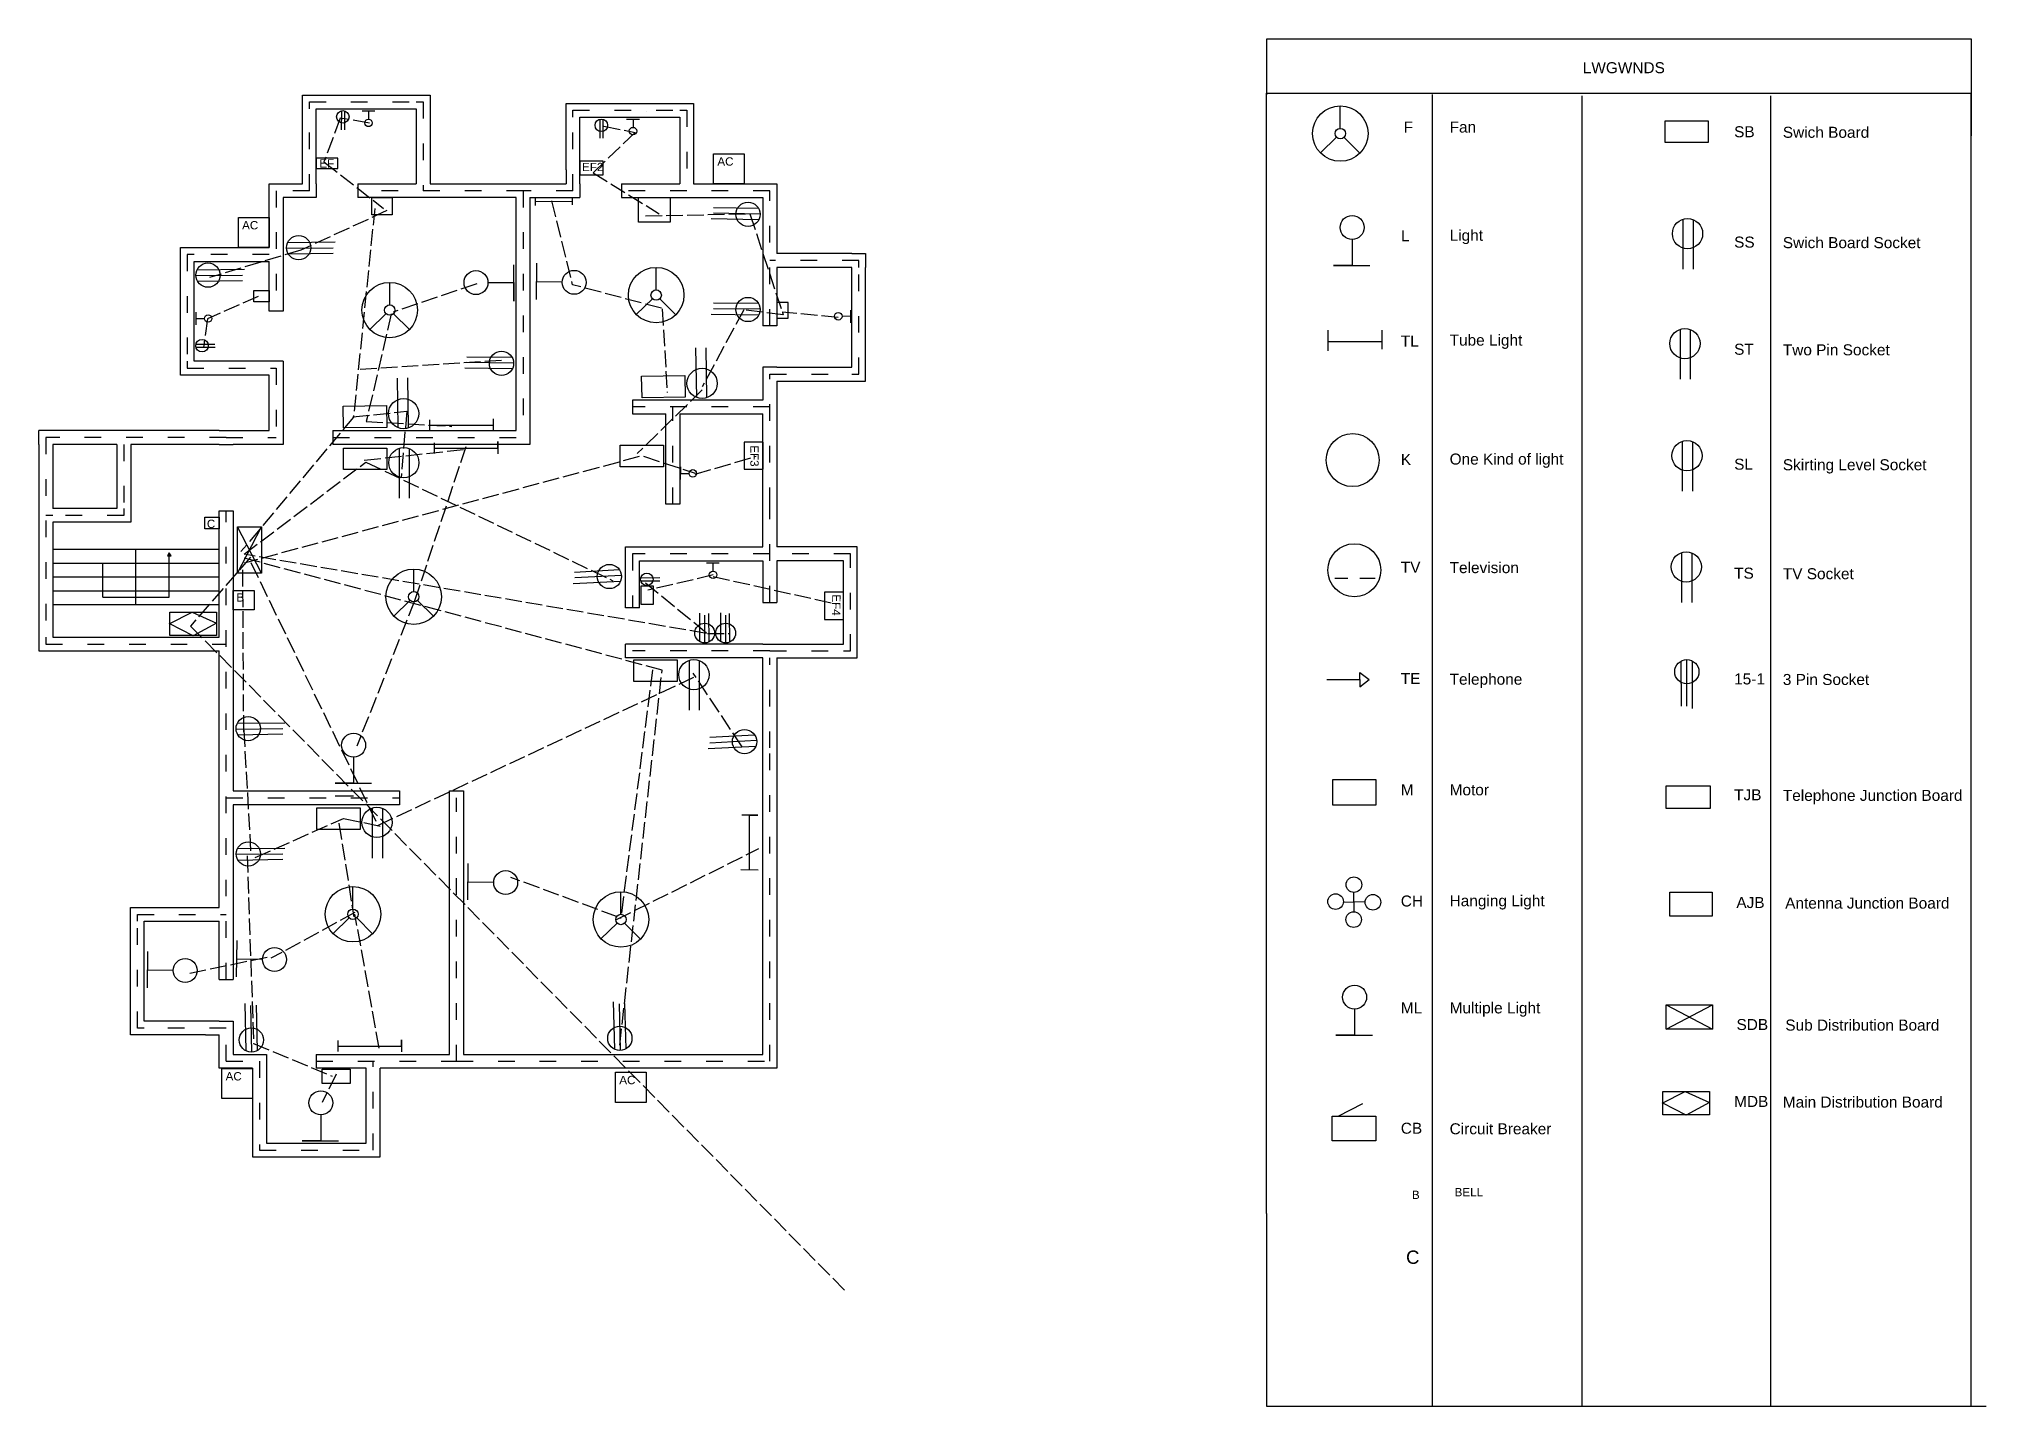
# Model space of a CAD drawing. Header units: inches. Extents: x 1092 to 2496, y -29 to 957.
import ezdxf

# ---------------------------------------------------------------- set-up
doc = ezdxf.new("R2010")
doc.units = ezdxf.units.IN
doc.header["$MEASUREMENT"] = 0
doc.linetypes.add('ACAD_ISO02W100', pattern=[15, 12, -3])
doc.linetypes.add('ACAD_ISO03W100', pattern=[30, 12, -18])
doc.layers.add('dot', color=7, linetype='ACAD_ISO03W100')
doc.layers.add('Layer1', color=160, linetype='Continuous')
doc.styles.get("Standard").update_dxf_attribs({"font": 'arial.ttf'})

msp = doc.modelspace()

# ---------------------------------------------------------------- linework, layer by layer
for p, q in [((1977.6, 916.7), (1977.6, 957)), ((1977.6, 957), (2485.3, 957)), ((2485.3, 957), (2485.3, 887.1)), ((1282.3, 852.5), (1282.3, 916.5)), ((1282.3, 916.5), (1374.3, 916.5)), ((1374.3, 916.5), (1374.3, 852.5)), ((1977.2, 917.9), (2485.1, 917.9)), ((1977.2, 109.6), (1977.2, 917.9)), ((2096.8, 916.9), (2096.8, 109.6)), ((2204.5, 915.9), (2204.5, 109.6)), ((2340.7, 915.9), (2340.7, 109.6)), ((2485.1, 917.9), (2485.1, 109.6)), ((1292.3, 852.5), (1292.3, 906.5)), ((1292.3, 906.5), (1364.3, 906.5)), ((1310.4, 905.1), (1310.3, 891.4)), ((1312.6, 905.1), (1312.5, 891.5)), ((1325.3, 905.1), (1334.5, 905.1)), ((1329.9, 905.1), (1329.9, 899.2)), ((1364.3, 906.5), (1364.3, 852.5)), ((1472.3, 862.5), (1472.3, 910.5)), ((1472.3, 910.5), (1564.3, 910.5)), ((1482.3, 852.5), (1482.3, 900.5)), ((1482.3, 900.5), (1554.3, 900.5)), ((1496.7, 899), (1496.6, 885.3)), ((1498.9, 899), (1498.8, 885.4)), ((1516, 899.2), (1525.2, 899.1)), ((1520.6, 899.2), (1520.6, 893.2)), ((1530.2, 904.8), (1530.2, 904.8)), ((1554.3, 900.5), (1554.3, 852.5)), ((1564.3, 910.5), (1564.3, 852.5)), ((2030.5, 892.4), (2030.5, 908.7)), ((2027.8, 886), (2016.1, 874.7)), ((2033.1, 886), (2044.6, 874.5)), ((1268.3, 842.5), (1268.3, 760.5)), ((1292.3, 842.5), (1268.3, 842.5)), ((1436.3, 842.5), (1322.3, 842.5)), ((1436.3, 674.5), (1436.3, 842.5)), ((1450, 842.5), (1450.1, 836.8)), ((1476.7, 842.5), (1476.8, 837.4)), ((1450.1, 839.6), (1476.7, 840)), ((1612.1, 830.6), (1578.6, 831.2)), ((1611.2, 834.7), (1578.7, 835.1)), ((1611.2, 826.5), (1577, 827.1)), ((2277.4, 826.6), (2277.4, 790.8)), ((2284.8, 826.5), (2284.8, 790.8)), ((1271, 806), (1304.5, 806.3)), ((1271.8, 810.2), (1306, 810.5)), ((1272.1, 801.9), (1304.5, 802.4)), ((1678.3, 802.1), (1624.3, 802.1)), ((2039, 812.3), (2039, 793.6)), ((1205.6, 786.3), (1239.1, 786.6)), ((1206.4, 790.5), (1240.6, 790.8)), ((1434.7, 767.8), (1434.7, 794)), ((1451, 795.2), (1450.7, 768.9)), ((1537.3, 775.9), (1537.3, 792.2)), ((1678.3, 792.1), (1624.3, 792.1)), ((1678.3, 720.1), (1678.3, 792.1)), ((1688.3, 720.1), (1688.3, 792.1)), ((2039, 793.6), (2025.5, 793.6)), ((2025.5, 793.6), (2051.8, 793.6)), ((1206.7, 782.2), (1239.2, 782.7)), ((1345.2, 765.2), (1345.2, 781.4)), ((1416, 781.2), (1434.7, 781.2)), ((1434.7, 781.2), (1434.7, 767.8)), ((1469.6, 781.5), (1450.9, 781.7)), ((1205.6, 750.8), (1205.7, 759.9)), ((1342.5, 758.8), (1330.9, 747.4)), ((1347.9, 758.7), (1359.4, 747.3)), ((1534.6, 769.6), (1522.9, 758.2)), ((1539.9, 769.5), (1551.4, 758)), ((1611.3, 757.8), (1577, 758.2)), ((1612.2, 762), (1578.6, 762.3)), ((1611.2, 766.1), (1578.7, 766.3)), ((1677.4, 761.4), (1677.3, 752.3)), ((1205.6, 755.4), (1211.6, 755.3)), ((1677.3, 756.8), (1671.4, 756.9)), ((2275.5, 747.4), (2275.5, 711.6)), ((2282.8, 747.2), (2282.8, 711.6)), ((1205.5, 736.8), (1219.1, 736.8)), ((1205.5, 734.6), (1205.5, 734.6)), ((1205.5, 734.6), (1219.3, 734.6)), ((1566.6, 698.4), (1566, 734.1)), ((1573.9, 698.4), (1573.3, 734.2)), ((1268.3, 724.5), (1268.3, 674.5)), ((1433.6, 719), (1399.3, 719.4)), ((1433.4, 727.3), (1400.9, 727.4)), ((1434.4, 723.2), (1400.9, 723.5)), ((1624.3, 720.1), (1678.3, 720.1)), ((1351.4, 676.7), (1350.9, 712.3)), ((1358.7, 676.7), (1358.2, 712.5)), ((1624.3, 710.1), (1678.3, 710.1)), ((1222.3, 674.5), (1258.3, 674.5)), ((1304.3, 674.5), (1436.3, 674.5)), ((1373.9, 682.3), (1374, 674.5)), ((1373.9, 678.4), (1419.9, 678.4)), ((1419.9, 683), (1419.9, 674.2)), ((1614.3, 590.5), (1614.3, 686.5)), ((1352, 661.5), (1352, 625.6)), ((1359.3, 661.3), (1359.3, 625.6)), ((1377.2, 665.7), (1377.3, 657.9)), ((1377.3, 661.8), (1423.2, 661.8)), ((1423.2, 661.8), (1423.2, 666.5)), ((1423.2, 666.5), (1423.2, 657.7)), ((2277, 666.5), (2277, 630.7)), ((2284.3, 666.3), (2284.3, 630.7)), ((1554.9, 639.1), (1555, 648.2)), ((1555, 643.6), (1560.9, 643.6)), ((1235.4, 571.7), (1252.9, 605.1)), ((1252.9, 571.7), (1235.4, 605.1)), ((1252.9, 605.1), (1252.9, 571.7)), ((1515.3, 590.5), (1614.3, 590.5)), ((1515.3, 546.5), (1515.3, 590.5)), ((1102.3, 588.9), (1222.3, 588.9)), ((1102.3, 578.9), (1222.3, 578.9)), ((1573.6, 579.1), (1582.7, 579.1)), ((1578.1, 579.1), (1578.2, 573.1)), ((1672.3, 580.5), (1624.3, 580.5)), ((1672.3, 520.5), (1672.3, 580.5)), ((2276.5, 586.3), (2276.5, 550.5)), ((2283.9, 586.2), (2283.9, 550.5)), ((1102.3, 568.9), (1222.3, 568.9)), ((1252.9, 571.7), (1252.9, 571.7)), ((1252.9, 571.7), (1252.9, 571.7)), ((1362.5, 558.4), (1362.5, 574.6)), ((1511.6, 565.7), (1477.4, 564)), ((1510.9, 574), (1478.5, 572.1)), ((1512.2, 569.9), (1478.7, 568.2)), ((1526.2, 568.3), (1539.9, 568.4)), ((1526.2, 566.1), (1526.2, 566.1)), ((1526.2, 566.1), (1540, 566.1)), ((2026.6, 568.1), (2036, 568.1)), ((2044.6, 568.1), (2055.5, 568.1)), ((1102.3, 558.9), (1222.3, 558.9)), ((1102.3, 548.9), (1222.3, 548.9)), ((1359.8, 552), (1348.2, 540.6)), ((1365.2, 551.9), (1376.7, 540.5)), ((1614.3, 550.5), (1624.3, 550.5)), ((1186.3, 535), (1202.9, 543.5)), ((1203.4, 526.4), (1186.7, 535)), ((1202.9, 543.5), (1220.3, 535.5)), ((1220.3, 535.5), (1203.4, 526.4)), ((1525.3, 546.5), (1515.3, 546.5)), ((1568.8, 522.1), (1568.8, 542.8)), ((1572.3, 521.2), (1572.3, 541.4)), ((1575.4, 521.9), (1575.2, 542.5)), ((1583.9, 522.1), (1583.9, 542.9)), ((1587.4, 521.2), (1587.4, 541.4)), ((1590.4, 521.9), (1590.2, 542.5)), ((1515.3, 510.5), (1515.3, 520.5)), ((1614.3, 520.5), (1624.3, 520.5)), ((1624.3, 520.5), (1672.3, 520.5)), ((1614.3, 510.5), (1515.3, 510.5)), ((1561.1, 508.5), (1561.1, 472.7)), ((1568.4, 508.4), (1568.4, 472.7)), ((1614.3, 224.5), (1614.3, 510.5)), ((2275.9, 508.1), (2276.1, 475.6)), ((2280, 509.2), (2280, 475.6)), ((2284.2, 508.3), (2284.2, 474.1)), ((2020.7, 494.9), (2044.5, 494.9)), ((2044.5, 494.9), (2044.6, 500)), ((2044.5, 494.9), (2044.5, 489.7)), ((2044.5, 489.7), (2051.3, 494.9)), ((2044.6, 500), (2051.3, 494.9)), ((1235.4, 463.3), (1269.6, 463.7)), ((1234.6, 459.2), (1268.1, 459.5)), ((1235.7, 455.1), (1268.2, 455.6)), ((1608.3, 454.8), (1575.9, 453)), ((1609.6, 450.8), (1576.1, 449.1)), ((1319.2, 438.9), (1319.2, 420.2)), ((1609, 446.6), (1574.7, 444.8)), ((1232.3, 414.5), (1352.3, 414.5)), ((1319.2, 420.2), (1305.8, 420.2)), ((1305.8, 420.2), (1332, 420.2)), ((1319.2, 410.8), (1305.8, 410.8)), ((1352.3, 414.5), (1352.3, 404.5)), ((1388.3, 414.5), (1398.3, 414.5)), ((1398.3, 414.5), (1398.3, 224.5)), ((1352.3, 404.5), (1232.3, 404.5)), ((1232.3, 404.5), (1232.3, 278.5)), ((1332.6, 402), (1332.6, 366.1)), ((1340, 401.8), (1340, 366.1)), ((1610.7, 397), (1599.1, 397)), ((1604.6, 357.5), (1604.6, 397)), ((1604.6, 397), (1610.7, 397)), ((1234.6, 368.8), (1268.2, 369.1)), ((1235.4, 372.9), (1269.7, 373.3)), ((1235.7, 364.7), (1268.2, 365.2)), ((1401.6, 362.1), (1401.3, 335.9)), ((1610.8, 357.4), (1598.3, 357.6)), ((1318.7, 329.3), (1318.7, 345.6)), ((1420.2, 348.5), (1401.5, 348.7)), ((1511.9, 325.6), (1511.9, 341.8)), ((2040.1, 341.1), (2040.3, 327.2)), ((1158.3, 238.5), (1158.3, 330.5)), ((1158.3, 330.5), (1222.3, 330.5)), ((1316, 322.9), (1304.4, 311.6)), ((1321.4, 322.9), (1332.9, 311.4)), ((2032.5, 334.4), (2048.4, 334.7)), ((1168.3, 248.5), (1168.3, 320.5)), ((1168.3, 320.5), (1222.3, 320.5)), ((1509.2, 319.2), (1497.5, 307.9)), ((1514.5, 319.2), (1526, 307.7)), ((1170.6, 298.7), (1170.3, 272.5)), ((1234.9, 306.7), (1234.6, 280.4)), ((1189.1, 285.1), (1170.4, 285.3)), ((1253.5, 293), (1234.7, 293.2)), ((1241.8, 227), (1241, 261.2)), ((1245.9, 226.2), (1245.2, 259.8)), ((1250, 227.4), (1249.1, 259.9)), ((1507.4, 228.2), (1506.6, 262.4)), ((1511.6, 227.4), (1510.8, 261)), ((1515.6, 228.6), (1514.7, 261.1)), ((2040.8, 257.1), (2040.8, 238.4)), ((2265.3, 260.2), (2298.7, 242.6)), ((2265.3, 242.6), (2298.7, 260.2)), ((1222.3, 248.5), (1168.3, 248.5)), ((1232.3, 248.5), (1232.3, 224.5)), ((2298.7, 242.6), (2265.3, 242.6)), ((2265.3, 242.6), (2265.3, 242.6)), ((2265.3, 242.6), (2265.3, 242.6)), ((1212.3, 238.5), (1158.3, 238.5)), ((1307.8, 234.4), (1307.9, 226.6)), ((1307.8, 230.5), (1353.8, 230.5)), ((1353.8, 230.5), (1353.8, 235.1)), ((1353.8, 235.1), (1353.8, 226.4)), ((2040.8, 238.4), (2027.3, 238.4)), ((2027.3, 238.4), (2053.6, 238.4)), ((1232.3, 224.5), (1256.3, 224.5)), ((1292.3, 224.5), (1388.3, 224.5)), ((1398.3, 224.5), (1614.3, 224.5)), ((2262.6, 189.2), (2279.2, 197.6)), ((2279.2, 197.6), (2296.7, 189.7)), ((2029, 180), (2046.8, 189)), ((2279.7, 180.6), (2263, 189.2)), ((2296.7, 189.7), (2279.7, 180.6)), ((1295.5, 180.9), (1295.5, 162.2)), ((1295.5, 162.2), (1282.1, 162.2)), ((1282.1, 162.2), (1308.3, 162.2)), ((1977.2, 109.6), (1977.2, -29.2)), ((2096.8, 109.6), (2096.8, -29.2)), ((2204.5, 109.6), (2204.5, -29.2)), ((2340.7, 109.6), (2340.7, -29.2)), ((2485.1, 109.6), (2485.1, -29.2)), ((1977.2, -29.2), (2496, -29.2))]:
    msp.add_line(p, q)
at = {"color": 242, "linetype": 'ACAD_ISO02W100', "true_color": 0xcd2027}
for p, q in [((1309.6, 899.9), (1297.8, 868.3)), ((1330.6, 896.2), (1309.6, 899.9)), ((1522.2, 889.6), (1491.8, 860.4)), ((1499.6, 894.1), (1522.2, 889.6)), ((1297.8, 868.3), (1340.8, 834.7)), ((1491.8, 860.4), (1539.5, 830.9)), ((1461.9, 840.3), (1476.8, 779.7)), ((1407.9, 780.3), (1347.7, 759.9)), ((1541.1, 762.7), (1476.9, 779.7)), ((1250.3, 771.3), (1213.8, 755)), ((1346.3, 758.6), (1328.3, 681.1)), ((1541.7, 762.2), (1545.3, 701.9)), ((1668.5, 756), (1628.2, 759.9)), ((1213.8, 755), (1211, 734.1)), ((1328.3, 681.1), (1390.1, 677.5)), ((1326.9, 653.1), (1400.2, 661)), ((1400, 662.7), (1363.1, 551.7)), ((1528.1, 655.9), (1565.3, 643.7)), ((1565.3, 643), (1609.3, 655.9)), ((1578.5, 570.3), (1531.3, 559.3)), ((1578.5, 569.2), (1667.4, 549.4)), ((1363.1, 551.7), (1321.5, 446.9)), ((1534.7, 502), (1511.7, 322.6)), ((1308.6, 391.3), (1319.3, 323.6)), ((1508.3, 321.5), (1611.4, 373)), ((1509.4, 323.7), (1432.6, 352.2)), ((1320.1, 326.8), (1259.6, 293.8)), ((1337.7, 229), (1320.1, 325.7)), ((1201, 283.1), (1259.4, 295.2)), ((1306.5, 210.3), (1296.5, 189.8))]:
    msp.add_line(p, q, dxfattribs=at)
at = {"color": 85, "linetype": 'ACAD_ISO02W100', "true_color": 0x58ba48}
for p, q in [((1343.2, 833.1), (1281.1, 804.6)), ((1334.4, 834.6), (1319.1, 684.2)), ((1529.6, 829.4), (1604.8, 830.8)), ((1604.8, 830.8), (1628.9, 757.9)), ((1281.1, 804.6), (1215.3, 784.9)), ((1600.4, 761.5), (1570.5, 706)), ((1628.9, 757.9), (1600.4, 761.5)), ((1425.7, 725.1), (1323.4, 718.5)), ((1570.5, 703.9), (1523.7, 657.9)), ((1318.7, 684.3), (1357.5, 688.4)), ((1357.5, 688.4), (1353.4, 640.5)), ((1319.1, 684.2), (1238, 587.2)), ((1525.1, 655.7), (1240.2, 578.9)), ((1240.2, 585.2), (1328.1, 651.8)), ((1328.1, 651.8), (1506.1, 566.2)), ((1541.6, 501.7), (1238.9, 582.9)), ((1240, 457.1), (1239.3, 575.6)), ((1573.5, 528.2), (1240.2, 585.2)), ((1245.2, 579.2), (1336.7, 389.7)), ((1529.5, 564.7), (1574.2, 528.2)), ((1574.2, 528.2), (1590.3, 528.2)), ((1336.7, 389.7), (1564.5, 496.6)), ((1511, 231.1), (1541.6, 501.7)), ((1599.3, 446.4), (1564, 499.4)), ((1245.2, 371.4), (1240, 462.9)), ((1248.3, 366.4), (1311.9, 394.7)), ((1311.9, 394.7), (1340.2, 388.8)), ((1242.4, 367.6), (1247.1, 232.3)), ((1247.1, 232.3), (1303.7, 208.8))]:
    msp.add_line(p, q, dxfattribs=at)
at = {"color": 2, "linetype": 'ACAD_ISO02W100', "true_color": 0xf1eb1f}
for p, q in [((1244.8, 583.2), (1201.7, 533.5)), ((1201.7, 533.5), (1673.6, 53.9))]:
    msp.add_line(p, q, dxfattribs=at)
for points in [[(2264.6, 897.9), (2295.7, 897.9), (2295.7, 882.3), (2264.6, 882.3)], [(1292.3, 863.5), (1307.8, 863.5), (1307.8, 870.9), (1292.3, 870.9)], [(1578.7, 874.2), (1600.8, 874.2), (1600.8, 852.4), (1578.7, 852.4)], [(1482.3, 858.9), (1499.1, 858.9), (1499.1, 868.7), (1482.3, 868.7)], [(1332.4, 842.5), (1346.9, 842.5), (1346.9, 830.1), (1332.4, 830.1)], [(1524.6, 842.5), (1547.3, 842.5), (1547.3, 824.7), (1524.6, 824.7)], [(1236.2, 828.2), (1258.3, 828.2), (1258.3, 806.5), (1236.2, 806.5)], [(1258.3, 767.3), (1247.2, 767.3), (1247.2, 775.6), (1258.3, 775.6)], [(1624.3, 755.5), (1632.5, 755.5), (1632.5, 766.9), (1624.3, 766.9)], [(1558.3, 698.6), (1527.1, 698.1), (1526.8, 713.8), (1558, 714.2)], [(1343.1, 676.8), (1311.9, 676.4), (1311.7, 692), (1342.9, 692.5)], [(1312, 661.9), (1343.2, 661.9), (1343.2, 646.3), (1312, 646.3)], [(1511.4, 664), (1542.6, 664), (1542.6, 648.4), (1511.4, 648.4)], [(1614.4, 666.1), (1600.7, 666.1), (1600.7, 646.6), (1614.4, 646.6)], [(1222.3, 603.7), (1212, 603.7), (1212, 611.9), (1222.3, 611.9)], [(1235.4, 571.7), (1235.4, 605.1), (1252.9, 605.1), (1252.9, 571.7)], [(1186.3, 586.4), (1185.1, 584.2), (1187.6, 584.2)], [(1526.3, 549.3), (1535.3, 549.3), (1535.3, 562.3), (1526.3, 562.3)], [(1232.3, 559.2), (1247.5, 559.2), (1247.5, 545.1), (1232.3, 545.1)], [(1672.3, 557.8), (1658.6, 557.8), (1658.6, 538.2), (1672.3, 538.2)], [(1186.6, 543.5), (1220.3, 543.5), (1220.3, 526.7), (1186.6, 526.7)], [(1521.2, 509), (1552.4, 509), (1552.4, 493.4), (1521.2, 493.4)], [(2025.1, 422.7), (2056.1, 422.7), (2056.1, 404.3), (2025.1, 404.3)], [(2265.3, 418.3), (2297, 418.3), (2297, 401.8), (2265.3, 401.8)], [(1292.7, 402.4), (1323.9, 402.4), (1323.9, 386.8), (1292.7, 386.8)], [(2268, 341.6), (2298.5, 341.6), (2298.5, 324.3), (2268, 324.3)], [(2265.3, 260.2), (2298.7, 260.2), (2298.7, 242.6), (2265.3, 242.6)], [(1224.2, 214.3), (1246.3, 214.3), (1246.3, 192.6), (1224.2, 192.6)], [(1296.4, 213.8), (1316.7, 213.8), (1316.7, 203.6), (1296.4, 203.6)], [(1508, 211.7), (1530.1, 211.7), (1530.1, 189.9), (1508, 189.9)], [(2262.9, 197.6), (2296.7, 197.6), (2296.7, 180.8), (2262.9, 180.8)], [(2024.5, 180), (2056.2, 180), (2056.2, 162.1), (2024.5, 162.1)]]:
    msp.add_lwpolyline(points, close=True)
for points in [[(1472.3, 862.5), (1472.3, 852.5)], [(1258.3, 806.5), (1258.3, 852.5), (1282.3, 852.5)], [(1292.3, 852.5), (1292.3, 842.5)], [(1446.3, 842.5), (1446.3, 664.5), (1304.3, 664.5)], [(1322.3, 852.5), (1322.3, 842.5)], [(1322.3, 852.5), (1364.3, 852.5)], [(1374.3, 852.5), (1472.3, 852.5)], [(1446.3, 842.5), (1482.3, 842.5)], [(1482.3, 852.5), (1482.3, 842.5)], [(1512.3, 852.5), (1512.3, 842.5)], [(1512.3, 852.5), (1554.3, 852.5)], [(1512.3, 842.5), (1614.3, 842.5), (1614.3, 750.1)], [(1564.3, 852.5), (1619.3, 852.5), (1624.3, 852.5), (1624.3, 802.1)], [(1258.3, 714.5), (1194.3, 714.5), (1194.3, 806.5), (1258.3, 806.5)], [(1678.3, 802.1), (1688.3, 802.1), (1688.3, 792.1)], [(1258.3, 724.5), (1204.3, 724.5), (1204.3, 796.5), (1258.3, 796.5)], [(1258.3, 760.5), (1258.3, 796.5)], [(1624.3, 792.1), (1624.3, 750.1)], [(1268.3, 760.5), (1258.3, 760.5)], [(1624.3, 750.1), (1614.3, 750.1)], [(1268.3, 724.5), (1258.3, 724.5)], [(1614.3, 720.1), (1614.3, 696.5), (1520.3, 696.5), (1520.3, 686.5), (1544.3, 686.5)], [(1624.3, 720.1), (1614.3, 720.1)], [(1678.3, 710.1), (1688.3, 710.1), (1688.3, 720.1)], [(1258.3, 674.5), (1258.3, 714.5)], [(1624.3, 710.1), (1624.3, 590.5)], [(1222.3, 674.5), (1092.3, 674.5)], [(1092.3, 664.5), (1092.3, 674.5)], [(1268.3, 674.5), (1268.3, 664.5)], [(1304.3, 674.5), (1304.3, 664.5)], [(1554.3, 686.5), (1554.3, 621.5), (1544.3, 621.5), (1544.3, 686.5)], [(1554.3, 686.5), (1614.3, 686.5)], [(1092.3, 664.5), (1092.3, 515.5), (1222.3, 515.5)], [(1102.3, 664.5), (1102.3, 618.3)], [(1148.5, 664.5), (1102.3, 664.5)], [(1148.5, 664.5), (1148.5, 618.3)], [(1222.3, 664.5), (1158.5, 664.5)], [(1158.5, 664.5), (1158.5, 618.3)], [(1222.3, 664.5), (1232.3, 664.5)], [(1268.3, 664.5), (1232.3, 664.5)], [(1148.5, 618.3), (1102.3, 618.3)], [(1148.5, 608.3), (1102.3, 608.3)], [(1102.3, 608.3), (1102.3, 525.5), (1222.3, 525.5)], [(1222.3, 525.5), (1222.3, 616.5)], [(1222.3, 616.5), (1232.3, 616.5)], [(1232.3, 616.5), (1232.3, 414.5)], [(1624.3, 510.5), (1682.3, 510.5), (1682.3, 590.5), (1624.3, 590.5)], [(1138.3, 554.4), (1138.3, 578.9)], [(1162.3, 548.9), (1162.3, 588.9)], [(1186.3, 554.4), (1186.3, 586.4)], [(1525.3, 546.5), (1525.3, 580.5), (1614.3, 580.5)], [(1614.3, 580.5), (1614.3, 550.5)], [(1624.3, 580.5), (1624.3, 550.5)], [(1138.3, 554.4), (1186.3, 554.4)], [(1614.3, 520.5), (1525.3, 520.5)], [(1222.3, 330.5), (1222.3, 515.5)], [(1624.3, 510.5), (1624.3, 214.5)], [(1388.3, 224.5), (1388.3, 404.5)], [(1222.3, 278.5), (1222.3, 320.5)], [(1222.3, 278.5), (1232.3, 278.5)], [(1222.3, 248.5), (1232.3, 248.5)], [(1212.3, 238.5), (1222.3, 238.5)], [(1246.3, 214.5), (1222.3, 214.5), (1222.3, 238.5)], [(1246.3, 214.5), (1246.3, 150.5), (1338.3, 150.5), (1338.3, 214.5)], [(1256.3, 224.5), (1256.3, 214.5)], [(1256.3, 214.5), (1256.3, 160.5), (1328.3, 160.5), (1328.3, 214.5)], [(1292.3, 224.5), (1292.3, 214.5)], [(1328.3, 214.5), (1292.3, 214.5)], [(1624.3, 214.5), (1338.3, 214.5)]]:
    msp.add_lwpolyline(points)
for centre, radius in [((1311.4, 900.8), 4.5), ((1329.9, 896.4), 2.7), ((1497.8, 894.7), 4.5), ((2030.5, 888.7), 20), ((1520.6, 890.5), 2.7), ((2030.5, 888.7), 3.76), ((1603.5, 830.5), 8.75), ((2039, 821), 8.63), ((1279.6, 806.4), 8.75), ((2280.8, 816.5), 10.9), ((1214.2, 786.6), 8.75), ((1407.4, 781.2), 8.63), ((1478.2, 781.4), 8.63), ((1537.3, 772.2), 20), ((1345.2, 761.4), 20), ((1537.3, 772.2), 3.76), ((1214.3, 755.3), 2.7), ((1345.2, 761.4), 3.76), ((1603.5, 761.8), 8.75), ((1668.6, 756.9), 2.7), ((2278.9, 737.2), 10.9), ((1209.9, 735.7), 4.5), ((1425.8, 723), 8.75), ((1570.4, 708.5), 10.9), ((1355.2, 686.7), 10.9), ((1355.4, 651.3), 10.9), ((2039.4, 653.2), 19.1), ((2280.4, 656.3), 10.9), ((1563.7, 643.6), 2.7), ((2040.6, 573.7), 19.1), ((1503.6, 569.2), 8.75), ((2279.9, 576.1), 10.9), ((1362.5, 554.6), 20), ((1530.6, 567.2), 4.5), ((1578.3, 570.4), 2.7), ((1362.5, 554.6), 3.76), ((1572.3, 528.4), 7.16), ((1587.4, 528.4), 7.16), ((1564.5, 498.4), 10.9), ((2280.3, 500.5), 8.75), ((1243.2, 459.5), 8.75), ((1319.2, 447.5), 8.63), ((1601, 450.1), 8.75), ((1336, 391.8), 10.9), ((1243.3, 369.1), 8.75), ((1428.8, 348.4), 8.63), ((2040.3, 346.9), 5.62), ((1318.7, 325.6), 20), ((1511.9, 321.8), 20), ((2027.1, 334.7), 5.62), ((2054, 334.2), 5.62), ((1318.7, 325.6), 3.76), ((1511.9, 321.8), 3.76), ((2040.1, 321.7), 5.62), ((1262.1, 292.9), 8.63), ((1197.8, 285), 8.63), ((2040.8, 265.8), 8.63), ((1245.5, 234.9), 8.75), ((1511.1, 236.1), 8.75), ((1295.5, 189.5), 8.63)]:
    msp.add_circle(centre, radius)
at = {"layer": 'dot'}
for points in [[(1287.3, 847.5), (1287.3, 906.5), (1287.3, 911.5), (1364.3, 911.5), (1369.3, 911.5), (1369.3, 847.5)], [(1477.3, 847.5), (1477.3, 900.5), (1477.3, 905.5), (1554.3, 905.5), (1559.3, 905.5), (1559.3, 847.5)], [(1263.3, 847.5), (1263.3, 760.5)], [(1287.3, 847.5), (1263.3, 847.5)], [(1441.3, 847.5), (1322.3, 847.5)], [(1441.3, 847.5), (1441.3, 669.5)], [(1477.3, 847.5), (1441.3, 847.5)], [(1619.3, 847.5), (1512.3, 847.5)], [(1619.3, 750.1), (1619.3, 847.5)], [(1258.3, 801.5), (1204.3, 801.5), (1199.3, 801.5), (1199.3, 724.5), (1199.3, 719.5), (1263.3, 719.5)], [(1619.3, 715.1), (1678.3, 715.1), (1683.3, 715.1), (1683.3, 792.1), (1683.3, 797.1), (1619.3, 797.1)], [(1263.3, 719.5), (1263.3, 669.5)], [(1619.3, 621.5), (1619.3, 715.1)], [(1619.3, 691.5), (1520.3, 691.5)], [(1549.3, 621.5), (1549.3, 691.5)], [(1227.3, 669.5), (1102.3, 669.5), (1097.3, 669.5), (1097.3, 525.5), (1097.3, 520.5), (1222.3, 520.5), (1227.3, 520.5)], [(1153.5, 664.5), (1153.5, 618.3), (1153.5, 613.3), (1102.3, 613.3), (1097.3, 613.3)], [(1227.3, 669.5), (1263.3, 669.5)], [(1304.3, 669.5), (1441.3, 669.5)], [(1158.5, 618.3), (1158.5, 608.3), (1148.5, 608.3)], [(1619.3, 550.5), (1619.3, 621.5)], [(1227.3, 278.5), (1227.3, 616.5)], [(1619.3, 585.5), (1520.3, 585.5)], [(1520.3, 585.5), (1520.3, 546.5)], [(1619.3, 515.5), (1672.3, 515.5), (1677.3, 515.5), (1677.3, 580.5), (1677.3, 585.5), (1619.3, 585.5)], [(1525.3, 520.5), (1515.3, 520.5)], [(1619.3, 515.5), (1520.3, 515.5)], [(1619.3, 445.5), (1619.3, 510.5)], [(1393.3, 219.5), (1619.3, 219.5), (1619.3, 445.5)], [(1227.3, 409.5), (1352.3, 409.5)], [(1388.3, 404.5), (1388.3, 414.5)], [(1393.3, 219.5), (1393.3, 409.5)], [(1227.3, 243.5), (1168.3, 243.5), (1163.3, 243.5), (1163.3, 320.5), (1163.3, 325.5), (1227.3, 325.5)], [(1227.3, 219.5), (1227.3, 243.5)], [(1227.3, 219.5), (1251.3, 219.5)], [(1251.3, 219.5), (1251.3, 155.5), (1333.3, 155.5), (1333.3, 219.5)], [(1292.3, 219.5), (1393.3, 219.5)]]:
    msp.add_lwpolyline(points, dxfattribs=at)
at = {"layer": 'Layer1'}
for p, q in [((2021.4, 747), (2021.4, 732)), ((2060.4, 747), (2060.4, 733.2)), ((2021.3, 738.8), (2060.7, 738.8))]:
    msp.add_line(p, q, dxfattribs=at)

# ---------------------------------------------------------------- texts
at = {"attachment_point": 1}
for s, width, gutter_width, insert, char_height in [('LWGWNDS', 20.277, 15.9, (2205.3, 940.2), 7.94), ('F', 20.277, 15.9, (2076.2, 897.4), 7.94), ('Fan', 20.277, 15.9, (2109.3, 897.4), 7.94), ('SB', 20.277, 15.9, (2314.4, 894), 7.94), ('Swich Board', 76.742, 15.9, (2349.5, 893.6), 7.943), ('AC', 16.377, 1, (1581.4, 871.6), 6), ('EF', 11.139, 1, (1294.5, 870.2), 6), ('EF2', 13.091, 1, (1483.9, 867.6), 6), ('AC', 16.377, 1, (1238.8, 825.6), 6), ('L', 20.277, 15.9, (2074.3, 819), 7.94), ('Light', 20.277, 15.9, (2109.3, 819.3), 7.94), ('SS', 20.277, 15.9, (2314.4, 814.4), 7.94), ('Swich Board Socket', 139.434, 15.9, (2349.5, 814), 7.943), ('Tube Light', 58.446, 15.9, (2109.3, 743.7), 7.94), ('TL', 20.277, 15.9, (2074.1, 743), 7.94), ('ST', 20.277, 15.9, (2314.4, 737.1), 7.94), ('Two Pin Socket', 76.742, 15.9, (2349.5, 736.7), 7.943), ('K', 20.277, 15.9, (2074.1, 657.6), 7.94), ('One Kind of light', 108.269, 15.9, (2109.3, 657.9), 7.943), ('SL', 20.277, 15.9, (2314.4, 654.2), 7.94), ('Skirting Level Socket', 115.657, 15.9, (2349.5, 653.8), 7.943), ('C', 7.952, 1, (1213.4, 610.2), 6), ('TV', 20.277, 15.9, (2074.1, 579.9), 7.94), ('Television', 20.277, 15.9, (2109.3, 579.6), 7.94), ('TS', 20.277, 15.9, (2314.4, 575.6), 7.94), ('TV Socket', 76.742, 15.9, (2349.5, 575.2), 7.94), ('B', 10.769, 1, (1234.7, 557.1), 6), ('TE', 20.277, 15.9, (2074.1, 499.6), 7.94), ('Telephone', 20.277, 15.9, (2109.3, 499.1), 7.94), ('15-1', 20.277, 15.9, (2314.4, 499.3), 7.94), ('3 Pin Socket', 76.742, 15.9, (2349.5, 498.9), 7.943), ('M', 20.277, 15.9, (2074.1, 419.4), 7.94), ('Motor', 20.277, 15.9, (2109.3, 419.3), 7.94), ('TJB', 20.277, 15.9, (2314.4, 415.7), 7.94), ('Telephone Junction Board', 132.088, 15.9, (2349.5, 415.3), 7.943), ('CH', 20.277, 15.9, (2074.1, 339.1), 7.94), ('Hanging Light', 71.657, 15.9, (2109.3, 339.3), 7.943), ('AJB', 20.277, 15.9, (2316, 338), 7.94), ('Antenna Junction Board', 133.95, 15.9, (2351.2, 337.6), 7.943), ('ML', 20.277, 15.9, (2074.1, 262), 7.94), ('Multiple Light', 80.674, 15.9, (2109.3, 262), 7.943), ('SDB', 20.277, 15.9, (2316.1, 250), 7.94), ('Sub Distribution Board', 110.812, 15.9, (2351.3, 249.6), 7.943), ('AC', 16.377, 1, (1226.9, 211.7), 6), ('AC', 16.377, 1, (1510.7, 209), 6), ('MDB', 20.277, 15.9, (2314.4, 194.5), 7.94), ('Main Distribution Board', 177.535, 15.9, (2349.5, 194.1), 7.943), ('CB', 20.277, 15.9, (2074.1, 175.2), 7.94), ('Circuit Breaker', 76.742, 15.9, (2109.3, 174.8), 7.943), ('BELL', 68.973, 1, (2112.9, 128.1), 6), ('B', 26.67, 1, (2082.1, 126.2), 6), ('C', 14.714, 1, (2077.9, 83), 9.6)]:
    msp.add_mtext_dynamic_manual_height_columns(s, width=width, gutter_width=gutter_width, heights=[0], dxfattribs=dict(at, insert=insert, char_height=char_height))
at = {"char_height": 6, "attachment_point": 1}
for s, width, insert, rotation in [('EF3', 8.534, (1611.1, 663.9), 270.3656), ('EF4', 8.898, (1670.2, 556.3), 269.6474)]:
    msp.add_mtext_dynamic_manual_height_columns(s, width=width, gutter_width=1, heights=[0], dxfattribs=dict(at, insert=insert, rotation=rotation))

doc.saveas('drawing.dxf')
